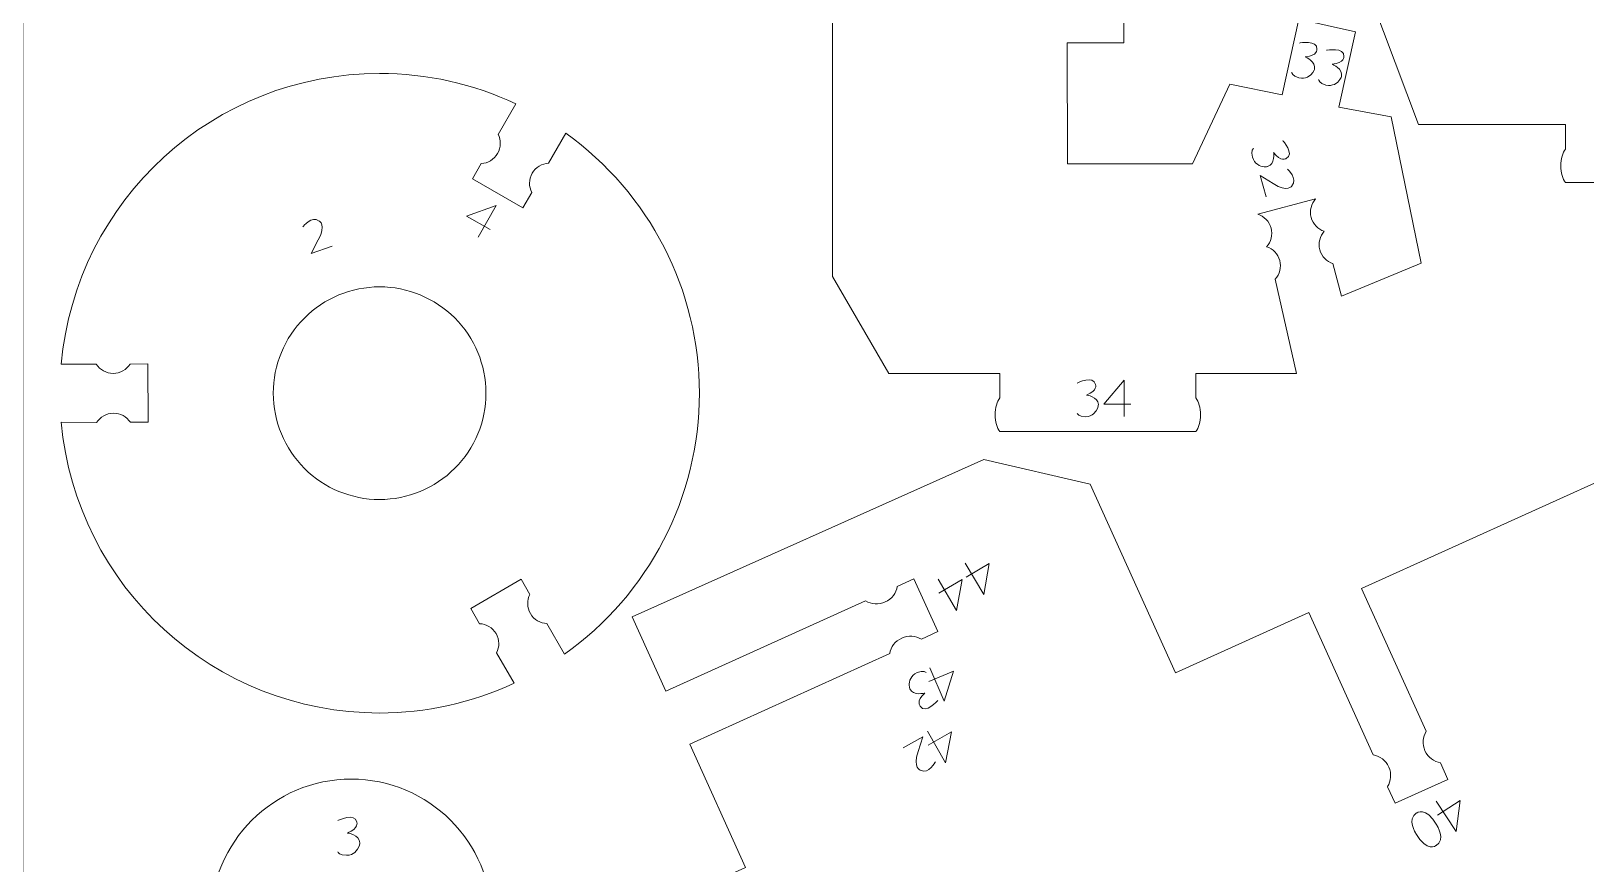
# Model space of a CAD drawing. Header units: centimetres. Extents: x -25 to 25, y -32.5 to 32.5.
# Drawn here: x -10.72 to -2.68, y -23.39 to -19.09 of the extents above; entities that cross this region are included whole.
import ezdxf

# ---------------------------------------------------------------- set-up
doc = ezdxf.new("R2010")
doc.units = ezdxf.units.CM
doc.header["$MEASUREMENT"] = 0
doc.layers.add('Capa 1', color=7, linetype='Continuous')

msp = doc.modelspace()

# ---------------------------------------------------------------- linework, layer by layer
at = {"layer": 'Capa 1', "color": 250, "lineweight": 20}
for points, knots in [([(-10.76167, -2.93555), (-10.76167, -2.93555), (-11.21533, -2.93501), (-11.21533, -2.93501), (-11.21533, -2.93501), (-11.21533, -2.93501), (-12.93776, -4.34878), (-12.93776, -4.34878), (-12.93776, -4.34878), (-12.93776, -4.34878), (-12.93776, -25.53938), (-12.93776, -25.53938), (-12.93776, -25.53938), (-12.93776, -25.53938), (-11.22158, -26.79951), (-11.22158, -26.79951), (-11.22158, -26.79951), (-11.22158, -26.79951), (-10.76167, -26.80026), (-10.76167, -26.80026), (-10.76167, -26.80026), (-10.76167, -26.80026), (-10.76167, -24.92117), (-10.76167, -24.92117), (-10.76167, -24.92117), (-10.76167, -24.92117), (-10.02451, -24.92117), (-10.02451, -24.92117), (-10.02451, -24.92117), (-10.02451, -24.92117), (-10.02451, -23.51937), (-10.02451, -23.51937), (-10.02451, -23.51937), (-10.02451, -23.51937), (-10.46144, -23.51886), (-10.46144, -23.51886), (-10.46144, -23.51886), (-10.46144, -23.51886), (-10.46144, -24.09512), (-10.46144, -24.09512), (-10.46144, -24.09512), (-10.46144, -24.09512), (-10.76167, -24.09512), (-10.76167, -24.09512), (-10.76167, -24.09512), (-10.76167, -24.09512), (-10.76167, -14.48245), (-10.76167, -14.48245), (-10.76167, -14.48245), (-10.76167, -14.48245), (-10.01971, -14.48334), (-10.01971, -14.48334), (-10.01971, -14.48334), (-10.01971, -14.48334), (-10.01807, -13.09137), (-10.01807, -13.09137), (-10.01807, -13.09137), (-10.01807, -13.09137), (-10.46144, -13.09087), (-10.46144, -13.09087), (-10.46144, -13.09087), (-10.46144, -13.09087), (-10.46144, -13.69333), (-10.46144, -13.69333), (-10.46144, -13.69333), (-10.46144, -13.69333), (-10.76167, -13.69333), (-10.76167, -13.69333), (-10.76167, -13.69333), (-10.76167, -13.69333), (-10.76161, -4.35963), (-10.76161, -4.35963), (-10.76161, -4.35963), (-10.76161, -4.35963), (-10.02451, -4.36051), (-10.02451, -4.36051), (-10.02451, -4.36051), (-10.02451, -4.36051), (-10.02451, -2.93642), (-10.02451, -2.93642), (-10.02451, -2.93642), (-10.02451, -2.93642), (-10.46144, -2.93593), (-10.46144, -2.93593)], [0, 0, 0, 0, 0.0454545, 0.0454545, 0.0454545, 0.0454545, 0.0909091, 0.0909091, 0.0909091, 0.0909091, 0.1363636, 0.1363636, 0.1363636, 0.1363636, 0.1818182, 0.1818182, 0.1818182, 0.1818182, 0.2272727, 0.2272727, 0.2272727, 0.2272727, 0.2727273, 0.2727273, 0.2727273, 0.2727273, 0.3181818, 0.3181818, 0.3181818, 0.3181818, 0.3636364, 0.3636364, 0.3636364, 0.3636364, 0.4090909, 0.4090909, 0.4090909, 0.4090909, 0.4545455, 0.4545455, 0.4545455, 0.4545455, 0.5, 0.5, 0.5, 0.5, 0.5454545, 0.5454545, 0.5454545, 0.5454545, 0.5909091, 0.5909091, 0.5909091, 0.5909091, 0.6363636, 0.6363636, 0.6363636, 0.6363636, 0.6818182, 0.6818182, 0.6818182, 0.6818182, 0.7272727, 0.7272727, 0.7272727, 0.7272727, 0.7727273, 0.7727273, 0.7727273, 0.7727273, 0.8181818, 0.8181818, 0.8181818, 0.8181818, 0.8636364, 0.8636364, 0.8636364, 0.8636364, 0.9090909, 0.9090909, 0.9090909, 0.9090909, 1, 1, 1, 1]), ([(-5.70828, -20.98397), (-5.70828, -20.98397), (-5.70828, -20.85727), (-5.70828, -20.85727), (-5.70828, -20.85727), (-5.70828, -20.85727), (-6.28147, -20.85727), (-6.28147, -20.85727), (-6.28147, -20.85727), (-6.28147, -20.85727), (-6.57311, -20.3559), (-6.57311, -20.3559), (-6.57311, -20.3559), (-6.57311, -20.3559), (-6.57311, -16.69763), (-6.57311, -16.69763), (-6.57311, -16.69763), (-6.57311, -16.69763), (-7.39301, -16.16292), (-7.39301, -16.16292), (-7.39301, -16.16292), (-7.39301, -16.16292), (-7.39301, -15.24323), (-7.39301, -15.24323), (-7.39301, -15.24323), (-7.39301, -15.24323), (-6.97336, -15.24323), (-6.97336, -15.24323)], [0, 0, 0, 0, 0.125, 0.125, 0.125, 0.125, 0.25, 0.25, 0.25, 0.25, 0.375, 0.375, 0.375, 0.375, 0.5, 0.5, 0.5, 0.5, 0.625, 0.625, 0.625, 0.625, 0.75, 0.75, 0.75, 0.75, 1, 1, 1, 1]), ([(-3.54706, -16.63285), (-3.54706, -16.63285), (-3.96897, -16.63285), (-3.96897, -16.63285), (-3.96897, -16.63285), (-3.96897, -16.63285), (-3.96897, -18.43137), (-3.96897, -18.43137), (-3.96897, -18.43137), (-3.96897, -18.43137), (-3.54131, -19.56988), (-3.54131, -19.56988), (-3.54131, -19.56988), (-3.54131, -19.56988), (-2.7823, -19.56988), (-2.7823, -19.56988), (-2.7823, -19.56988), (-2.7823, -19.56988), (-2.7823, -19.69662), (-2.7823, -19.69662)], [0, 0, 0, 0, 0.1666667, 0.1666667, 0.1666667, 0.1666667, 0.3333333, 0.3333333, 0.3333333, 0.3333333, 0.5, 0.5, 0.5, 0.5, 0.6666667, 0.6666667, 0.6666667, 0.6666667, 1, 1, 1, 1]), ([(-5.65279, -17.37829), (-5.65279, -17.37829), (-5.36068, -17.29197), (-5.36068, -17.29197), (-5.36068, -17.29197), (-5.36068, -17.29197), (-5.35989, -17.94603), (-5.35989, -17.94603), (-5.35989, -17.94603), (-5.35989, -17.94603), (-5.06661, -17.94603), (-5.06661, -17.94603), (-5.06661, -17.94603), (-5.06661, -17.94603), (-5.06523, -19.14657), (-5.06523, -19.14657), (-5.06523, -19.14657), (-5.06523, -19.14657), (-5.35846, -19.14657), (-5.35846, -19.14657), (-5.35846, -19.14657), (-5.35846, -19.14657), (-5.35771, -19.77211), (-5.35771, -19.77211), (-5.35771, -19.77211), (-5.35771, -19.77211), (-4.71135, -19.77244), (-4.71135, -19.77244), (-4.71135, -19.77244), (-4.71135, -19.77244), (-4.51821, -19.36128), (-4.51821, -19.36128), (-4.51821, -19.36128), (-4.51821, -19.36128), (-4.2467, -19.4162), (-4.2467, -19.4162), (-4.2467, -19.4162), (-4.2467, -19.4162), (-4.1608, -19.02554), (-4.1608, -19.02554), (-4.1608, -19.02554), (-4.1608, -19.02554), (-3.86781, -19.08997), (-3.86781, -19.08997), (-3.86781, -19.08997), (-3.86781, -19.08997), (-3.95372, -19.48063), (-3.95372, -19.48063), (-3.95372, -19.48063), (-3.95372, -19.48063), (-3.68407, -19.53001), (-3.68407, -19.53001), (-3.68407, -19.53001), (-3.68407, -19.53001), (-3.52791, -20.28671), (-3.52791, -20.28671), (-3.52791, -20.28671), (-3.52791, -20.28671), (-3.93946, -20.4568), (-3.93946, -20.4568)], [0, 0, 0, 0, 0.0625, 0.0625, 0.0625, 0.0625, 0.125, 0.125, 0.125, 0.125, 0.1875, 0.1875, 0.1875, 0.1875, 0.25, 0.25, 0.25, 0.25, 0.3125, 0.3125, 0.3125, 0.3125, 0.375, 0.375, 0.375, 0.375, 0.4375, 0.4375, 0.4375, 0.4375, 0.5, 0.5, 0.5, 0.5, 0.5625, 0.5625, 0.5625, 0.5625, 0.625, 0.625, 0.625, 0.625, 0.6875, 0.6875, 0.6875, 0.6875, 0.75, 0.75, 0.75, 0.75, 0.8125, 0.8125, 0.8125, 0.8125, 0.875, 0.875, 0.875, 0.875, 1, 1, 1, 1]), ([(-8.30256, -19.62077), (-8.30256, -19.62077), (-8.21131, -19.46272), (-8.21131, -19.46272), (-8.21131, -19.46272), (-8.21131, -19.46272), (-8.21127, -19.46276), (-8.21127, -19.46276), (-8.21127, -19.46276), (-8.43159, -19.35907), (-8.67197, -19.30534), (-8.91546, -19.30534), (-8.91546, -19.30534), (-9.7712, -19.3058), (-10.48532, -19.95689), (-10.56254, -20.80912), (-10.56254, -20.80912), (-10.56254, -20.80912), (-10.38104, -20.80945), (-10.38104, -20.80945)], [0, 0, 0, 0, 0.1666667, 0.1666667, 0.1666667, 0.1666667, 0.3333333, 0.3333333, 0.3333333, 0.3333333, 0.5, 0.5, 0.5, 0.5, 0.6666667, 0.6666667, 0.6666667, 0.6666667, 1, 1, 1, 1]), ([(-8.38974, -19.77138), (-8.35568, -19.76967), (-8.32317, -19.7512), (-8.30495, -19.71942), (-8.30495, -19.71942), (-8.28673, -19.68763), (-8.28722, -19.65024), (-8.30296, -19.61999)], [0, 0, 0, 0, 0.3333333, 0.3333333, 0.3333333, 0.3333333, 1, 1, 1, 1]), ([(-8.05012, -22.15037), (-8.05012, -22.15037), (-7.9597, -22.30904), (-7.9597, -22.30904), (-7.9597, -22.30904), (-7.52173, -21.99885), (-7.26146, -21.49597), (-7.26154, -20.95925), (-7.26154, -20.95925), (-7.26163, -20.42568), (-7.51859, -19.92523), (-7.95241, -19.61465), (-7.95241, -19.61465), (-7.95241, -19.61465), (-8.04153, -19.76986), (-8.04153, -19.76986)], [0, 0, 0, 0, 0.2, 0.2, 0.2, 0.2, 0.4, 0.4, 0.4, 0.4, 0.6, 0.6, 0.6, 0.6, 1, 1, 1, 1]), ([(-2.7823, -19.69662), (-2.79657, -19.71493), (-2.80602, -19.74694), (-2.80602, -19.78336), (-2.80602, -19.78336), (-2.80602, -19.81978), (-2.79657, -19.8518), (-2.7823, -19.87011)], [0, 0, 0, 0, 0.3333333, 0.3333333, 0.3333333, 0.3333333, 1, 1, 1, 1]), ([(-8.38975, -19.77139), (-8.38975, -19.77139), (-8.4354, -19.85081), (-8.4354, -19.85081), (-8.4354, -19.85081), (-8.4354, -19.85081), (-8.17387, -20.00072), (-8.17387, -20.00072), (-8.17387, -20.00072), (-8.17387, -20.00072), (-8.12831, -19.92124), (-8.12831, -19.92124)], [0, 0, 0, 0, 0.25, 0.25, 0.25, 0.25, 0.5, 0.5, 0.5, 0.5, 1, 1, 1, 1]), ([(-8.12831, -19.92124), (-8.14405, -19.89099), (-8.14453, -19.85359), (-8.12632, -19.82181), (-8.12632, -19.82181), (-8.1081, -19.79003), (-8.07558, -19.77155), (-8.04153, -19.76984)], [0, 0, 0, 0, 0.3333333, 0.3333333, 0.3333333, 0.3333333, 1, 1, 1, 1]), ([(-4.02924, -20.12163), (-4.06154, -20.11132), (-4.08809, -20.08529), (-4.09751, -20.05011), (-4.09751, -20.05011), (-4.10693, -20.01493), (-4.09695, -19.97912), (-4.07413, -19.95405)], [0, 0, 0, 0, 0.3333333, 0.3333333, 0.3333333, 0.3333333, 1, 1, 1, 1]), ([(-4.32777, -20.20143), (-4.30495, -20.17635), (-4.29496, -20.14054), (-4.30439, -20.10536), (-4.30439, -20.10536), (-4.31381, -20.07018), (-4.34036, -20.04415), (-4.37266, -20.03384)], [0, 0, 0, 0, 0.3333333, 0.3333333, 0.3333333, 0.3333333, 1, 1, 1, 1]), ([(-3.98435, -20.28922), (-4.01665, -20.27891), (-4.0432, -20.25288), (-4.05262, -20.2177), (-4.05262, -20.2177), (-4.06204, -20.18252), (-4.05206, -20.1467), (-4.02924, -20.12163)], [0, 0, 0, 0, 0.3333333, 0.3333333, 0.3333333, 0.3333333, 1, 1, 1, 1]), ([(-4.28288, -20.36901), (-4.26006, -20.34394), (-4.25007, -20.30812), (-4.2595, -20.27294), (-4.2595, -20.27294), (-4.26892, -20.23776), (-4.29547, -20.21173), (-4.32777, -20.20143)], [0, 0, 0, 0, 0.3333333, 0.3333333, 0.3333333, 0.3333333, 1, 1, 1, 1]), ([(-9.4656, -20.95909), (-9.4655, -21.10506), (-9.40743, -21.24499), (-9.30416, -21.34813), (-9.30416, -21.34813), (-9.20086, -21.45129), (-9.06156, -21.50917), (-8.91559, -21.5091), (-8.91559, -21.5091), (-8.76965, -21.509), (-8.62968, -21.45093), (-8.52655, -21.34766), (-8.52655, -21.34766), (-8.42342, -21.24436), (-8.36551, -21.10506), (-8.36561, -20.95909), (-8.36561, -20.95909), (-8.36571, -20.81315), (-8.42378, -20.67318), (-8.52705, -20.57005), (-8.52705, -20.57005), (-8.63031, -20.46692), (-8.76965, -20.40901), (-8.91559, -20.40911), (-8.91559, -20.40911), (-9.06156, -20.40921), (-9.20149, -20.46728), (-9.30463, -20.57055), (-9.30463, -20.57055), (-9.40779, -20.67381), (-9.46566, -20.81315), (-9.4656, -20.95909)], [0, 0, 0, 0, 0.1111111, 0.1111111, 0.1111111, 0.1111111, 0.2222222, 0.2222222, 0.2222222, 0.2222222, 0.3333333, 0.3333333, 0.3333333, 0.3333333, 0.4444444, 0.4444444, 0.4444444, 0.4444444, 0.5555556, 0.5555556, 0.5555556, 0.5555556, 0.6666667, 0.6666667, 0.6666667, 0.6666667, 0.7777778, 0.7777778, 0.7777778, 0.7777778, 1, 1, 1, 1]), ([(-4.28288, -20.36901), (-4.28288, -20.36901), (-4.17217, -20.85727), (-4.17217, -20.85727), (-4.17217, -20.85727), (-4.17217, -20.85727), (-4.69322, -20.85727), (-4.69322, -20.85727), (-4.69322, -20.85727), (-4.69322, -20.85727), (-4.69322, -20.98397), (-4.69322, -20.98397)], [0, 0, 0, 0, 0.25, 0.25, 0.25, 0.25, 0.5, 0.5, 0.5, 0.5, 1, 1, 1, 1]), ([(-10.20654, -20.80843), (-10.2248, -20.83724), (-10.25689, -20.85645), (-10.29352, -20.85666), (-10.29352, -20.85666), (-10.33015, -20.85687), (-10.36246, -20.83803), (-10.38105, -20.80944)], [0, 0, 0, 0, 0.3333333, 0.3333333, 0.3333333, 0.3333333, 1, 1, 1, 1]), ([(-10.20479, -21.10977), (-10.20479, -21.10977), (-10.11319, -21.10935), (-10.11319, -21.10935), (-10.11319, -21.10935), (-10.11319, -21.10935), (-10.11493, -20.80791), (-10.11493, -20.80791), (-10.11493, -20.80791), (-10.11493, -20.80791), (-10.20654, -20.80843), (-10.20654, -20.80843)], [0, 0, 0, 0, 0.25, 0.25, 0.25, 0.25, 0.5, 0.5, 0.5, 0.5, 1, 1, 1, 1]), ([(-5.70828, -20.98397), (-5.72255, -21.00228), (-5.732, -21.03429), (-5.732, -21.07071), (-5.732, -21.07071), (-5.732, -21.10713), (-5.72255, -21.13915), (-5.70828, -21.15746)], [0, 0, 0, 0, 0.3333333, 0.3333333, 0.3333333, 0.3333333, 1, 1, 1, 1]), ([(-4.69322, -20.98397), (-4.67895, -21.00228), (-4.6695, -21.03429), (-4.6695, -21.07071), (-4.6695, -21.07071), (-4.6695, -21.10713), (-4.67895, -21.13915), (-4.69322, -21.15746)], [0, 0, 0, 0, 0.3333333, 0.3333333, 0.3333333, 0.3333333, 1, 1, 1, 1]), ([(-10.2048, -21.10977), (-10.22339, -21.08118), (-10.2557, -21.06234), (-10.29233, -21.06255), (-10.29233, -21.06255), (-10.32896, -21.06276), (-10.36105, -21.08197), (-10.37931, -21.11077)], [0, 0, 0, 0, 0.3333333, 0.3333333, 0.3333333, 0.3333333, 1, 1, 1, 1]), ([(-10.37928, -21.11077), (-10.37928, -21.11077), (-10.56254, -21.10935), (-10.56254, -21.10935), (-10.56254, -21.10935), (-10.48444, -21.96153), (-9.7712, -22.61363), (-8.91546, -22.61317), (-8.91546, -22.61317), (-8.67503, -22.61317), (-8.43758, -22.56078), (-8.21943, -22.4596), (-8.21943, -22.4596), (-8.21943, -22.4596), (-8.31044, -22.30218), (-8.31044, -22.30218)], [0, 0, 0, 0, 0.2, 0.2, 0.2, 0.2, 0.4, 0.4, 0.4, 0.4, 0.6, 0.6, 0.6, 0.6, 1, 1, 1, 1]), ([(-3.77569, -22.8302), (-3.77569, -22.8302), (-4.10952, -22.09354), (-4.10952, -22.09354), (-4.10952, -22.09354), (-4.10952, -22.09354), (-4.79889, -22.40559), (-4.79889, -22.40559), (-4.79889, -22.40559), (-4.79889, -22.40559), (-5.24051, -21.42917), (-5.24051, -21.42917), (-5.24051, -21.42917), (-5.24051, -21.42917), (-5.78996, -21.30223), (-5.78996, -21.30223), (-5.78996, -21.30223), (-5.78996, -21.30223), (-7.60849, -22.11625), (-7.60849, -22.11625), (-7.60849, -22.11625), (-7.60849, -22.11625), (-7.43459, -22.5004), (-7.43459, -22.5004), (-7.43459, -22.5004), (-7.43459, -22.5004), (-6.40143, -22.03309), (-6.40143, -22.03309)], [0, 0, 0, 0, 0.125, 0.125, 0.125, 0.125, 0.25, 0.25, 0.25, 0.25, 0.375, 0.375, 0.375, 0.375, 0.5, 0.5, 0.5, 0.5, 0.625, 0.625, 0.625, 0.625, 0.75, 0.75, 0.75, 0.75, 1, 1, 1, 1]), ([(-2.14245, -22.11652), (-2.14245, -22.11652), (-2.48598, -21.35859), (-2.48598, -21.35859), (-2.48598, -21.35859), (-2.48598, -21.35859), (-3.83603, -21.96973), (-3.83603, -21.96973), (-3.83603, -21.96973), (-3.83603, -21.96973), (-3.50198, -22.70712), (-3.50198, -22.70712)], [0, 0, 0, 0, 0.25, 0.25, 0.25, 0.25, 0.5, 0.5, 0.5, 0.5, 1, 1, 1, 1]), ([(-8.13804, -21.9996), (-8.13804, -21.9996), (-8.18409, -21.92041), (-8.18409, -21.92041), (-8.18409, -21.92041), (-8.18409, -21.92041), (-8.4445, -22.07226), (-8.4445, -22.07226), (-8.4445, -22.07226), (-8.4445, -22.07226), (-8.39835, -22.15141), (-8.39835, -22.15141)], [0, 0, 0, 0, 0.25, 0.25, 0.25, 0.25, 0.5, 0.5, 0.5, 0.5, 1, 1, 1, 1]), ([(-6.23783, -21.95854), (-6.23783, -21.95854), (-6.15202, -21.91931), (-6.15202, -21.91931), (-6.15202, -21.91931), (-6.15202, -21.91931), (-6.02752, -22.19246), (-6.02752, -22.19246), (-6.02752, -22.19246), (-6.02752, -22.19246), (-6.11339, -22.2316), (-6.11339, -22.2316)], [0, 0, 0, 0, 0.25, 0.25, 0.25, 0.25, 0.5, 0.5, 0.5, 0.5, 1, 1, 1, 1]), ([(-8.13804, -21.99961), (-8.15355, -22.02998), (-8.15376, -22.06738), (-8.13531, -22.09902), (-8.13531, -22.09902), (-8.11685, -22.13067), (-8.0842, -22.1489), (-8.05013, -22.15036)], [0, 0, 0, 0, 0.3333333, 0.3333333, 0.3333333, 0.3333333, 1, 1, 1, 1]), ([(-6.40141, -22.03309), (-6.37228, -22.05123), (-6.33425, -22.05471), (-6.29991, -22.03906), (-6.29991, -22.03906), (-6.26558, -22.02341), (-6.24326, -21.99242), (-6.23785, -21.95854)], [0, 0, 0, 0, 0.3333333, 0.3333333, 0.3333333, 0.3333333, 1, 1, 1, 1]), ([(-8.39835, -22.15141), (-8.36428, -22.15286), (-8.33163, -22.1711), (-8.31317, -22.20274), (-8.31317, -22.20274), (-8.29472, -22.23439), (-8.29493, -22.27179), (-8.31044, -22.30215)], [0, 0, 0, 0, 0.3333333, 0.3333333, 0.3333333, 0.3333333, 1, 1, 1, 1]), ([(-6.27695, -22.30615), (-6.27153, -22.27227), (-6.24921, -22.24128), (-6.21487, -22.22563), (-6.21487, -22.22563), (-6.18054, -22.20998), (-6.14251, -22.21346), (-6.11339, -22.2316)], [0, 0, 0, 0, 0.3333333, 0.3333333, 0.3333333, 0.3333333, 1, 1, 1, 1]), ([(-6.27694, -22.30616), (-6.27694, -22.30616), (-7.31078, -22.77389), (-7.31078, -22.77389), (-7.31078, -22.77389), (-7.31078, -22.77389), (-7.02226, -23.4121), (-7.02226, -23.4121), (-7.02226, -23.4121), (-7.02226, -23.4121), (-7.88706, -23.80364), (-7.88706, -23.80364), (-7.88706, -23.80364), (-7.88706, -23.80364), (-7.71711, -24.17932), (-7.71711, -24.17932), (-7.71711, -24.17932), (-7.71711, -24.17932), (-5.75692, -23.72823), (-5.75692, -23.72823)], [0, 0, 0, 0, 0.1666667, 0.1666667, 0.1666667, 0.1666667, 0.3333333, 0.3333333, 0.3333333, 0.3333333, 0.5, 0.5, 0.5, 0.5, 0.6666667, 0.6666667, 0.6666667, 0.6666667, 1, 1, 1, 1]), ([(-3.50198, -22.70714), (-3.52026, -22.73617), (-3.52394, -22.77418), (-3.50846, -22.8086), (-3.50846, -22.8086), (-3.49299, -22.84301), (-3.46211, -22.86549), (-3.42827, -22.87108)], [0, 0, 0, 0, 0.3333333, 0.3333333, 0.3333333, 0.3333333, 1, 1, 1, 1]), ([(-3.77567, -22.8302), (-3.74182, -22.83579), (-3.71095, -22.85826), (-3.69547, -22.89268), (-3.69547, -22.89268), (-3.68, -22.92709), (-3.68367, -22.96511), (-3.70196, -22.99413)], [0, 0, 0, 0, 0.3333333, 0.3333333, 0.3333333, 0.3333333, 1, 1, 1, 1]), ([(-3.70195, -22.99415), (-3.70195, -22.99415), (-3.66336, -23.08025), (-3.66336, -23.08025), (-3.66336, -23.08025), (-3.66336, -23.08025), (-3.38957, -22.95715), (-3.38957, -22.95715), (-3.38957, -22.95715), (-3.38957, -22.95715), (-3.42827, -22.87108), (-3.42827, -22.87108)], [0, 0, 0, 0, 0.25, 0.25, 0.25, 0.25, 0.5, 0.5, 0.5, 0.5, 1, 1, 1, 1]), ([(-9.21675, -23.78365), (-9.21675, -23.78365), (-9.21675, -24.3919), (-9.21675, -24.3919), (-9.21675, -24.3919), (-9.54388, -24.32107), (-9.78898, -24.03003), (-9.78898, -23.6817), (-9.78898, -23.6817), (-9.78898, -23.28032), (-9.46361, -22.95497), (-9.06225, -22.95497), (-9.06225, -22.95497), (-8.66089, -22.95497), (-8.33553, -23.28032), (-8.33553, -23.6817), (-8.33553, -23.6817), (-8.33553, -24.03003), (-8.58063, -24.32108), (-8.90775, -24.3919), (-8.90775, -24.3919), (-8.90775, -24.3919), (-8.90774, -23.78382), (-8.90774, -23.78382)], [0, 0, 0, 0, 0.1428571, 0.1428571, 0.1428571, 0.1428571, 0.2857143, 0.2857143, 0.2857143, 0.2857143, 0.4285714, 0.4285714, 0.4285714, 0.4285714, 0.5714286, 0.5714286, 0.5714286, 0.5714286, 0.7142857, 0.7142857, 0.7142857, 0.7142857, 1, 1, 1, 1])]:
    msp.add_open_spline(points, degree=3, knots=knots, dxfattribs=at)
at = {"layer": 'Capa 1', "color": 240, "lineweight": 20}
for points, knots in [([(-4.19807, -19.29978), (-4.19807, -19.29978), (-4.19591, -19.31951), (-4.16079, -19.32774), (-4.16079, -19.32774), (-4.14256, -19.33201), (-4.12788, -19.32904), (-4.11651, -19.32418), (-4.11651, -19.32418), (-4.08875, -19.3123), (-4.08001, -19.28458), (-4.08001, -19.28458), (-4.08001, -19.28458), (-4.07033, -19.24399), (-4.12734, -19.22029), (-4.12734, -19.22029), (-4.12734, -19.22029), (-4.06365, -19.21438), (-4.06722, -19.18014), (-4.06722, -19.18014), (-4.06722, -19.18014), (-4.06269, -19.13016), (-4.15718, -19.14817), (-4.15718, -19.14817)], [0, 0, 0, 0, 0.1428571, 0.1428571, 0.1428571, 0.1428571, 0.2857143, 0.2857143, 0.2857143, 0.2857143, 0.4285714, 0.4285714, 0.4285714, 0.4285714, 0.5714286, 0.5714286, 0.5714286, 0.5714286, 0.7142857, 0.7142857, 0.7142857, 0.7142857, 1, 1, 1, 1]), ([(-4.05854, -19.33742), (-4.05854, -19.33742), (-4.05637, -19.35714), (-4.02125, -19.36537), (-4.02125, -19.36537), (-4.00303, -19.36964), (-3.98835, -19.36667), (-3.97697, -19.36182), (-3.97697, -19.36182), (-3.94922, -19.34993), (-3.94048, -19.32221), (-3.94048, -19.32221), (-3.94048, -19.32221), (-3.9308, -19.28163), (-3.98781, -19.25792), (-3.98781, -19.25792), (-3.98781, -19.25792), (-3.92411, -19.25201), (-3.92769, -19.21777), (-3.92769, -19.21777), (-3.92769, -19.21777), (-3.92316, -19.1678), (-4.01765, -19.1858), (-4.01765, -19.1858)], [0, 0, 0, 0, 0.1428571, 0.1428571, 0.1428571, 0.1428571, 0.2857143, 0.2857143, 0.2857143, 0.2857143, 0.4285714, 0.4285714, 0.4285714, 0.4285714, 0.5714286, 0.5714286, 0.5714286, 0.5714286, 0.7142857, 0.7142857, 0.7142857, 0.7142857, 1, 1, 1, 1]), ([(-4.39537, -19.69276), (-4.39537, -19.69276), (-4.41131, -19.70457), (-4.40073, -19.73905), (-4.40073, -19.73905), (-4.39525, -19.75695), (-4.38529, -19.76814), (-4.37536, -19.77552), (-4.37536, -19.77552), (-4.35112, -19.79351), (-4.32277, -19.7871), (-4.32277, -19.7871), (-4.32277, -19.7871), (-4.28283, -19.77502), (-4.29107, -19.71382), (-4.29107, -19.71382), (-4.29107, -19.71382), (-4.25388, -19.76587), (-4.2261, -19.74554), (-4.2261, -19.74554), (-4.2261, -19.74554), (-4.18065, -19.72428), (-4.24379, -19.65172), (-4.24379, -19.65172)], [0, 0, 0, 0, 0.1428571, 0.1428571, 0.1428571, 0.1428571, 0.2857143, 0.2857143, 0.2857143, 0.2857143, 0.4285714, 0.4285714, 0.4285714, 0.4285714, 0.5714286, 0.5714286, 0.5714286, 0.5714286, 0.7142857, 0.7142857, 0.7142857, 0.7142857, 1, 1, 1, 1]), ([(-4.29313, -19.87458), (-4.29313, -19.87458), (-4.3608, -19.83273), (-4.3608, -19.83273), (-4.3608, -19.83273), (-4.3608, -19.83273), (-4.33066, -19.94404), (-4.33066, -19.94404)], [0, 0, 0, 0, 0.3333333, 0.3333333, 0.3333333, 0.3333333, 1, 1, 1, 1]), ([(-4.2196, -19.80088), (-4.2196, -19.80088), (-4.16405, -19.8499), (-4.19634, -19.88678), (-4.19634, -19.88678), (-4.19634, -19.88678), (-4.21809, -19.9247), (-4.29313, -19.87458)], [0, 0, 0, 0, 0.3333333, 0.3333333, 0.3333333, 0.3333333, 1, 1, 1, 1]), ([(-8.34414, -20.11281), (-8.34414, -20.11281), (-8.46555, -20.04378), (-8.46555, -20.04378), (-8.46555, -20.04378), (-8.46555, -20.04378), (-8.31313, -19.98824), (-8.31313, -19.98824), (-8.31313, -19.98824), (-8.31313, -19.98824), (-8.40495, -20.1522), (-8.40495, -20.1522)], [0, 0, 0, 0, 0.25, 0.25, 0.25, 0.25, 0.5, 0.5, 0.5, 0.5, 1, 1, 1, 1]), ([(-9.31203, -20.09798), (-9.31203, -20.09798), (-9.26711, -20.03907), (-9.22802, -20.06864), (-9.22802, -20.06864), (-9.22802, -20.06864), (-9.18864, -20.08762), (-9.23326, -20.16606)], [0, 0, 0, 0, 0.3333333, 0.3333333, 0.3333333, 0.3333333, 1, 1, 1, 1]), ([(-9.23326, -20.16606), (-9.23326, -20.16606), (-9.27016, -20.23655), (-9.27016, -20.23655), (-9.27016, -20.23655), (-9.27016, -20.23655), (-9.16129, -20.19852), (-9.16129, -20.19852)], [0, 0, 0, 0, 0.3333333, 0.3333333, 0.3333333, 0.3333333, 1, 1, 1, 1]), ([(-5.30742, -21.06368), (-5.30742, -21.06368), (-5.30019, -21.08216), (-5.26414, -21.08096), (-5.26414, -21.08096), (-5.24543, -21.08034), (-5.23203, -21.07365), (-5.22231, -21.066), (-5.22231, -21.066), (-5.19861, -21.0473), (-5.19739, -21.01826), (-5.19739, -21.01826), (-5.19739, -21.01826), (-5.19861, -20.97655), (-5.25983, -20.96851), (-5.25983, -20.96851), (-5.25983, -20.96851), (-5.19987, -20.94622), (-5.21224, -20.91409), (-5.21224, -20.91409), (-5.21224, -20.91409), (-5.22088, -20.86466), (-5.30742, -20.90665), (-5.30742, -20.90665)], [0, 0, 0, 0, 0.1428571, 0.1428571, 0.1428571, 0.1428571, 0.2857143, 0.2857143, 0.2857143, 0.2857143, 0.4285714, 0.4285714, 0.4285714, 0.4285714, 0.5714286, 0.5714286, 0.5714286, 0.5714286, 0.7142857, 0.7142857, 0.7142857, 0.7142857, 1, 1, 1, 1]), ([(-5.03008, -21.01517), (-5.03008, -21.01517), (-5.16974, -21.01517), (-5.16974, -21.01517), (-5.16974, -21.01517), (-5.16974, -21.01517), (-5.06469, -20.89156), (-5.06469, -20.89156), (-5.06469, -20.89156), (-5.06469, -20.89156), (-5.06348, -21.07947), (-5.06348, -21.07947)], [0, 0, 0, 0, 0.25, 0.25, 0.25, 0.25, 0.5, 0.5, 0.5, 0.5, 1, 1, 1, 1]), ([(-5.88218, -21.91038), (-5.88218, -21.91038), (-5.76175, -21.83967), (-5.76175, -21.83967), (-5.76175, -21.83967), (-5.76175, -21.83967), (-5.78976, -21.99945), (-5.78976, -21.99945), (-5.78976, -21.99945), (-5.78976, -21.99945), (-5.88594, -21.83802), (-5.88594, -21.83802)], [0, 0, 0, 0, 0.25, 0.25, 0.25, 0.25, 0.5, 0.5, 0.5, 0.5, 1, 1, 1, 1]), ([(-6.02315, -21.99314), (-6.02315, -21.99314), (-5.90271, -21.92243), (-5.90271, -21.92243), (-5.90271, -21.92243), (-5.90271, -21.92243), (-5.93072, -22.08221), (-5.93072, -22.08221), (-5.93072, -22.08221), (-5.93072, -22.08221), (-6.0269, -21.92078), (-6.0269, -21.92078)], [0, 0, 0, 0, 0.25, 0.25, 0.25, 0.25, 0.5, 0.5, 0.5, 0.5, 1, 1, 1, 1]), ([(-6.0885, -22.40377), (-6.0885, -22.40377), (-6.10226, -22.38947), (-6.13509, -22.4044), (-6.13509, -22.4044), (-6.15214, -22.41215), (-6.16195, -22.42346), (-6.16799, -22.43425), (-6.16799, -22.43425), (-6.18271, -22.46061), (-6.1727, -22.4879), (-6.1727, -22.4879), (-6.1727, -22.4879), (-6.15559, -22.52596), (-6.09596, -22.50991), (-6.09596, -22.50991), (-6.09596, -22.50991), (-6.14279, -22.55348), (-6.11905, -22.57842), (-6.11905, -22.57842), (-6.11905, -22.57842), (-6.09212, -22.62076), (-6.02829, -22.5488), (-6.02829, -22.5488)], [0, 0, 0, 0, 0.1428571, 0.1428571, 0.1428571, 0.1428571, 0.2857143, 0.2857143, 0.2857143, 0.2857143, 0.4285714, 0.4285714, 0.4285714, 0.4285714, 0.5714286, 0.5714286, 0.5714286, 0.5714286, 0.7142857, 0.7142857, 0.7142857, 0.7142857, 1, 1, 1, 1]), ([(-6.07547, -22.45088), (-6.07547, -22.45088), (-5.94648, -22.39734), (-5.94648, -22.39734), (-5.94648, -22.39734), (-5.94648, -22.39734), (-5.99611, -22.55178), (-5.99611, -22.55178), (-5.99611, -22.55178), (-5.99611, -22.55178), (-6.06927, -22.37869), (-6.06927, -22.37869)], [0, 0, 0, 0, 0.25, 0.25, 0.25, 0.25, 0.5, 0.5, 0.5, 0.5, 1, 1, 1, 1]), ([(-6.1301, -22.8124), (-6.1301, -22.8124), (-6.10643, -22.73644), (-6.10643, -22.73644), (-6.10643, -22.73644), (-6.10643, -22.73644), (-6.20672, -22.79336), (-6.20672, -22.79336)], [0, 0, 0, 0, 0.3333333, 0.3333333, 0.3333333, 0.3333333, 1, 1, 1, 1]), ([(-6.07881, -22.78024), (-6.07881, -22.78024), (-5.95735, -22.71131), (-5.95735, -22.71131), (-5.95735, -22.71131), (-5.95735, -22.71131), (-5.9877, -22.87066), (-5.9877, -22.87066), (-5.9877, -22.87066), (-5.9877, -22.87066), (-6.0815, -22.70784), (-6.0815, -22.70784)], [0, 0, 0, 0, 0.25, 0.25, 0.25, 0.25, 0.5, 0.5, 0.5, 0.5, 1, 1, 1, 1]), ([(-6.0404, -22.86526), (-6.0404, -22.86526), (-6.07403, -22.93127), (-6.1178, -22.90918), (-6.1178, -22.90918), (-6.1178, -22.90918), (-6.15994, -22.89757), (-6.1301, -22.8124)], [0, 0, 0, 0, 0.3333333, 0.3333333, 0.3333333, 0.3333333, 1, 1, 1, 1]), ([(-3.44297, -23.14172), (-3.44297, -23.14172), (-3.32562, -23.066), (-3.32562, -23.066), (-3.32562, -23.066), (-3.32562, -23.066), (-3.34688, -23.22682), (-3.34688, -23.22682), (-3.34688, -23.22682), (-3.34688, -23.22682), (-3.44977, -23.06958), (-3.44977, -23.06958)], [0, 0, 0, 0, 0.25, 0.25, 0.25, 0.25, 0.5, 0.5, 0.5, 0.5, 1, 1, 1, 1]), ([(-9.13134, -23.33144), (-9.13134, -23.33144), (-9.12389, -23.35048), (-9.08676, -23.34924), (-9.08676, -23.34924), (-9.06749, -23.3486), (-9.05368, -23.34171), (-9.04367, -23.33383), (-9.04367, -23.33383), (-9.01926, -23.31457), (-9.018, -23.28466), (-9.018, -23.28466), (-9.018, -23.28466), (-9.01926, -23.2417), (-9.08232, -23.23342), (-9.08232, -23.23342), (-9.08232, -23.23342), (-9.02056, -23.21046), (-9.0333, -23.17737), (-9.0333, -23.17737), (-9.0333, -23.17737), (-9.0422, -23.12645), (-9.13134, -23.1697), (-9.13134, -23.1697)], [0, 0, 0, 0, 0.1428571, 0.1428571, 0.1428571, 0.1428571, 0.2857143, 0.2857143, 0.2857143, 0.2857143, 0.4285714, 0.4285714, 0.4285714, 0.4285714, 0.5714286, 0.5714286, 0.5714286, 0.5714286, 0.7142857, 0.7142857, 0.7142857, 0.7142857, 1, 1, 1, 1]), ([(-3.45144, -23.29898), (-3.45144, -23.29898), (-3.49743, -23.33776), (-3.55574, -23.23633), (-3.55574, -23.23633), (-3.55574, -23.23633), (-3.60398, -23.16148), (-3.55154, -23.13032)], [0, 0, 0, 0, 0.3333333, 0.3333333, 0.3333333, 0.3333333, 1, 1, 1, 1]), ([(-3.55143, -23.1305), (-3.55143, -23.1305), (-3.5055, -23.09172), (-3.44717, -23.19321), (-3.44717, -23.19321), (-3.44717, -23.19321), (-3.39889, -23.26804), (-3.45133, -23.29914)], [0, 0, 0, 0, 0.3333333, 0.3333333, 0.3333333, 0.3333333, 1, 1, 1, 1])]:
    msp.add_open_spline(points, degree=3, knots=knots, dxfattribs=at)
at = {"layer": 'Capa 1', "color": 250, "lineweight": 20}
for points in [[(-2.7823, -19.87011), (-2.7823, -19.87011), (-1.76724, -19.87011), (-1.76724, -19.87011)], [(-4.37266, -20.03384), (-4.37266, -20.03384), (-4.07413, -19.95405), (-4.07413, -19.95405)], [(-3.98435, -20.28922), (-3.98435, -20.28922), (-3.93946, -20.4568), (-3.93946, -20.4568)], [(-4.69322, -21.15746), (-4.69322, -21.15746), (-5.70828, -21.15746), (-5.70828, -21.15746)]]:
    msp.add_open_spline(points, degree=3, dxfattribs=at)

doc.saveas('drawing.dxf')
